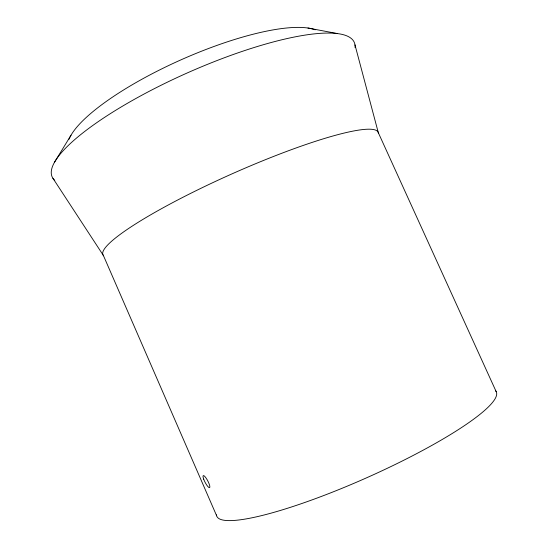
<?xml version="1.0" encoding="UTF-8"?>
<svg xmlns="http://www.w3.org/2000/svg" width="548" height="548" viewBox="0 0 548 548"><rect width="100%" height="100%" fill="white"/><g stroke="black" fill="none" stroke-linecap="round" stroke-linejoin="round"><path stroke-width="0.82" d="M54.437 162.366L71 135.233M307.962 28.03L337.637 33.606M52.923 178.271L103.401 255.505L216.645 515.784M496.159 391.587L378.305 132.664L354.974 44.874M495.385 390.553A152.961 25.722 -24 0 1 367.283 477.5A152.961 25.722 -24 0 1 216.467 514.832M103.654 255.779A150.625 21.42 -24 0 1 232.078 173.832A150.625 21.42 -24 0 1 378.428 133.52M54.752 180.367A165.352 39.936 -24 0 1 188.539 72.377A165.352 39.936 -24 0 1 355.07 47.58M69.007 139.274A139.493 36.572 -24 0 1 181.265 59.718A139.493 36.572 -24 0 1 315.21 29.804M203.671 479.158A6.788 1.521 62.3 0 0 209.576 487.631A6.788 1.521 62.3 0 0 206.062 478.041A6.788 1.521 62.3 0 0 203.671 479.158"/></g></svg>
